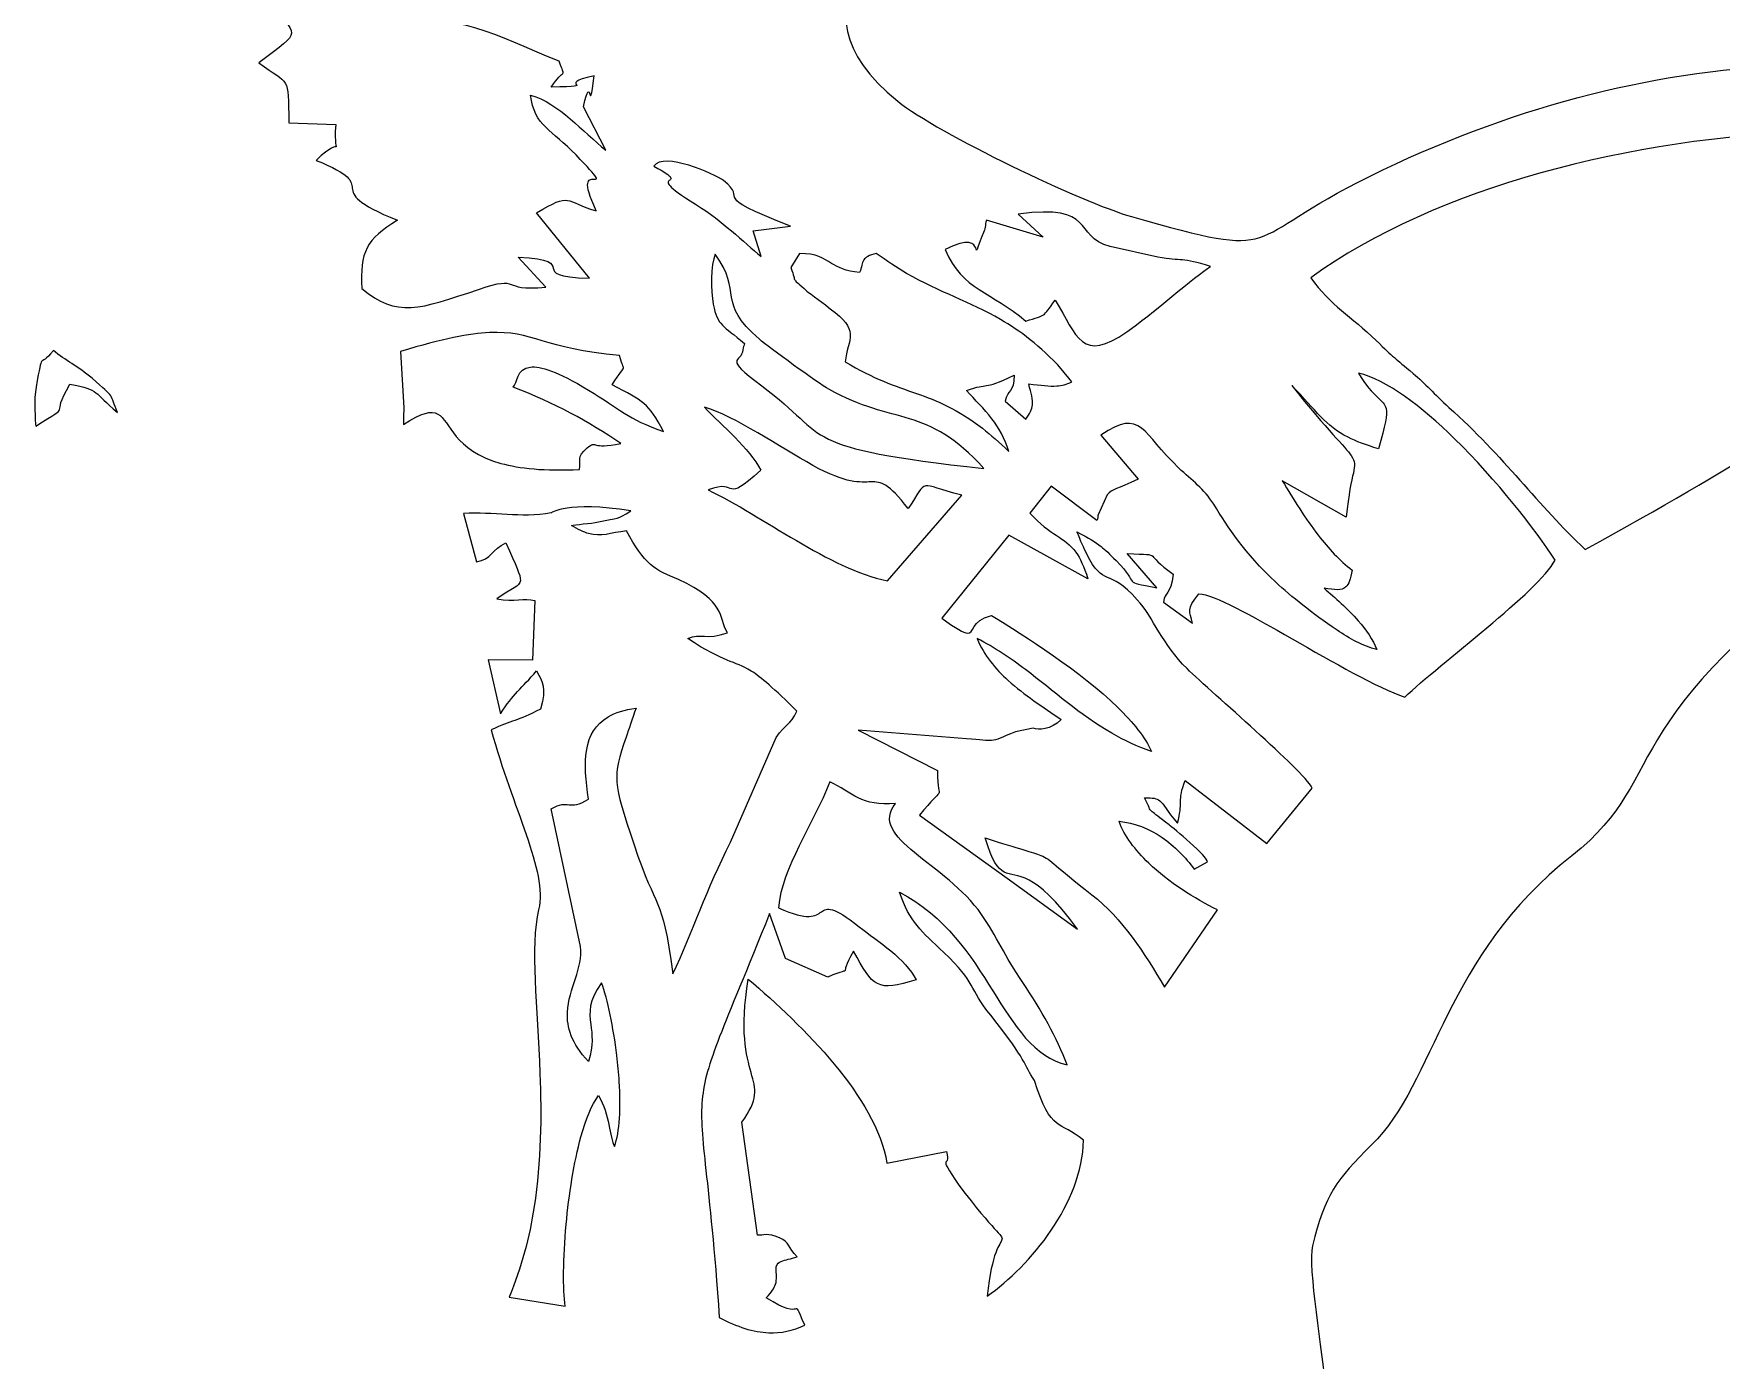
# Paper-space layout 'Состав альбома образцов' of a CAD drawing. Header units: millimetres. Extents: x 16 to 411, y 1 to 288.
# Drawn here: x 211.44 to 219.17, y 248.4 to 254.48 of the extents above; entities that cross this region are included whole.
import ezdxf

# ---------------------------------------------------------------- set-up
doc = ezdxf.new("R2010")
doc.units = ezdxf.units.MM
doc.layers.add('Dimension', color=7, linetype='Continuous')
doc.layers.add('Layer 1', color=7, linetype='Continuous')

# ---------------------------------------------------------------- blocks, each defined once
blk = doc.blocks.new('A$C34BE2B30')
at = {"layer": 'Layer 1'}
for points, knots in [([(14.7385, 7.9613), (14.6721, 7.8247), (14.8676, 7.7699), (14.9819, 7.7971), (14.9819, 7.7971), (15.0397, 7.8108), (15.2734, 7.8996), (15.3328, 7.9261), (15.3328, 7.9261), (15.7164, 8.0968), (16.1456, 8.4449), (16.4568, 8.7199), (16.4568, 8.7199), (16.5452, 8.7981), (16.5166, 8.8126), (16.5471, 8.8462), (16.5471, 8.8462), (16.5733, 8.875), (16.6147, 8.8771), (16.6679, 8.9418), (16.6679, 8.9418), (16.7471, 9.038), (16.789, 9.1416), (16.9114, 9.1786), (16.9114, 9.1786), (16.9124, 9.0479), (16.9314, 8.963), (16.9148, 8.8365), (16.9148, 8.8365), (16.9144, 8.8334), (16.9128, 8.8271), (16.9125, 8.8239), (16.9125, 8.8239), (16.8848, 8.5798), (16.8815, 8.7362), (16.8512, 8.6213), (16.8512, 8.6213), (16.7946, 8.4067), (17.1423, 8.3986), (17.2568, 8.3334), (17.2568, 8.3334), (17.2238, 7.831), (16.9618, 7.9352), (16.8664, 7.6247), (16.8664, 7.6247), (16.8664, 7.6247), (17.0169, 7.7768), (17.0169, 7.7768), (17.0169, 7.7768), (16.9069, 7.5563), (16.7419, 7.3403), (16.6766, 7.0843), (16.6766, 7.0843), (16.6766, 7.0843), (16.4028, 7.0556), (16.4028, 7.0556), (16.4028, 7.0556), (16.5281, 7.262), (16.735, 7.3269), (16.8642, 7.6269), (16.8642, 7.6269), (16.7836, 7.5592), (16.6891, 7.4112), (16.5967, 7.3247), (16.5967, 7.3247), (16.5967, 7.3247), (16.3145, 7.035), (16.3145, 7.035), (16.3145, 7.035), (16.3191, 6.7723), (16.5462, 6.5774), (16.745, 6.4694), (16.745, 6.4694), (16.3255, 6.4149), (16.5002, 6.4689), (16.1533, 6.6172), (16.1533, 6.6172), (15.5206, 6.8878), (14.8546, 6.8508), (14.2281, 6.5424), (14.2281, 6.5424), (13.9249, 6.3931), (14.04, 6.3482), (13.6819, 6.4497), (13.6819, 6.4497), (13.5698, 6.4814), (13.2382, 6.6405), (13.1469, 6.7138), (13.1469, 6.7138), (12.8659, 6.9397), (13.1736, 7.1071), (13.1408, 7.2748), (13.1408, 7.2748), (13.1199, 7.3821), (12.92, 7.6716), (12.9646, 7.7729), (12.9646, 7.7729), (13.1779, 7.706), (13.3454, 7.7497), (13.4933, 7.8946), (13.4933, 7.8946), (13.5955, 7.9948), (13.6697, 7.9418), (13.888, 8.2075), (13.888, 8.2075), (14.0028, 8.3471), (14.025, 8.3042), (14.0761, 8.4897), (14.0761, 8.4897), (14.2151, 8.4264), (14.3485, 8.3493), (14.453, 8.2499), (14.453, 8.2499), (14.4967, 8.2082), (14.5598, 8.1326), (14.602, 8.0776), (14.602, 8.0776), (14.7106, 7.936), (14.6275, 8.022), (14.7385, 7.9613)], [0, 0, 0, 0, 0.032258, 0.032258, 0.032258, 0.032258, 0.064516, 0.064516, 0.064516, 0.064516, 0.096774, 0.096774, 0.096774, 0.096774, 0.129032, 0.129032, 0.129032, 0.129032, 0.16129, 0.16129, 0.16129, 0.16129, 0.193548, 0.193548, 0.193548, 0.193548, 0.225806, 0.225806, 0.225806, 0.225806, 0.258065, 0.258065, 0.258065, 0.258065, 0.290323, 0.290323, 0.290323, 0.290323, 0.322581, 0.322581, 0.322581, 0.322581, 0.354839, 0.354839, 0.354839, 0.354839, 0.387097, 0.387097, 0.387097, 0.387097, 0.419355, 0.419355, 0.419355, 0.419355, 0.451613, 0.451613, 0.451613, 0.451613, 0.483871, 0.483871, 0.483871, 0.483871, 0.516129, 0.516129, 0.516129, 0.516129, 0.548387, 0.548387, 0.548387, 0.548387, 0.580645, 0.580645, 0.580645, 0.580645, 0.612903, 0.612903, 0.612903, 0.612903, 0.645161, 0.645161, 0.645161, 0.645161, 0.677419, 0.677419, 0.677419, 0.677419, 0.709677, 0.709677, 0.709677, 0.709677, 0.741935, 0.741935, 0.741935, 0.741935, 0.774194, 0.774194, 0.774194, 0.774194, 0.806452, 0.806452, 0.806452, 0.806452, 0.83871, 0.83871, 0.83871, 0.83871, 0.870968, 0.870968, 0.870968, 0.870968, 0.903226, 0.903226, 0.903226, 0.903226, 0.935484, 0.935484, 0.935484, 0.935484, 1, 1, 1, 1]), ([(11.9861, 7.6178), (12.0035, 7.6659), (11.9781, 7.7258), (12.0605, 7.7077), (12.0605, 7.7077), (12.0975, 7.6995), (12.1803, 7.6406), (12.2077, 7.6099), (12.2077, 7.6099), (12.2077, 7.6099), (12.2601, 7.5838), (12.2601, 7.5838), (12.2601, 7.5838), (12.2923, 7.5027), (12.2405, 7.5256), (12.3065, 7.471), (12.3065, 7.471), (12.3529, 7.4325), (12.4024, 7.4209), (12.4607, 7.4245), (12.4607, 7.4245), (12.4607, 7.4245), (12.3661, 7.5058), (12.3661, 7.5058), (12.3661, 7.5058), (12.4609, 7.5004), (12.6896, 7.3828), (12.7862, 7.3483), (12.7862, 7.3483), (12.7173, 7.3192), (12.7303, 7.3522), (12.6687, 7.3367), (12.6687, 7.3367), (12.7376, 7.2756), (12.7175, 7.2536), (12.7684, 7.2035), (12.7684, 7.2035), (12.8166, 7.1562), (12.8395, 7.1733), (12.8852, 7.0997), (12.8852, 7.0997), (12.8063, 7.0668), (12.8716, 7.0901), (12.7596, 7.0948), (12.7596, 7.0948), (12.7596, 7.0948), (12.8334, 7.0393), (12.8334, 7.0393), (12.8334, 7.0393), (12.8334, 7.0393), (12.6691, 7.0299), (12.6691, 7.0299), (12.6691, 7.0299), (12.7208, 6.9935), (12.7299, 6.978), (12.7691, 6.9187), (12.7691, 6.9187), (12.7184, 6.9491), (12.681, 6.9866), (12.6387, 7.0097), (12.6387, 7.0097), (12.5573, 7.054), (12.5751, 6.9648), (12.5661, 6.9989), (12.5661, 6.9989), (12.5652, 7.0022), (12.5599, 6.994), (12.5562, 6.9932), (12.5562, 6.9932), (12.4783, 7.0903), (12.505, 6.9804), (12.3998, 7.0624), (12.3998, 7.0624), (12.3624, 7.0462), (12.426, 7.0775), (12.3799, 7.0416), (12.3799, 7.0416), (12.2847, 6.9676), (12.0508, 7.0479), (12.0505, 7.048), (12.0505, 7.048), (12.0475, 7.0426), (12.0459, 7.0341), (12.0447, 7.0304), (12.0447, 7.0304), (11.9951, 6.8822), (12.0052, 6.9899), (11.9646, 6.9018), (11.9646, 6.9018), (12.158, 6.9098), (12.213, 6.8709), (12.3714, 6.8055), (12.3714, 6.8055), (12.3877, 6.7635), (12.3833, 6.7925), (12.3535, 6.746), (12.3535, 6.746), (12.4745, 6.7487), (12.3538, 6.7503), (12.452, 6.7722), (12.452, 6.7722), (12.4384, 6.6673), (12.447, 6.7891), (12.4274, 6.7011), (12.4274, 6.7011), (12.4274, 6.7011), (12.4787, 6.6015), (12.4787, 6.6015), (12.4787, 6.6015), (12.4256, 6.6446), (12.3707, 6.7092), (12.3064, 6.7281), (12.3064, 6.7281), (12.3143, 6.6567), (12.3557, 6.6484), (12.4103, 6.5909), (12.4103, 6.5909), (12.5213, 6.4739), (12.3904, 6.6029), (12.4568, 6.4632), (12.4568, 6.4632), (12.3819, 6.4839), (12.4012, 6.5068), (12.3201, 6.4583), (12.3201, 6.4583), (12.3201, 6.4583), (12.4413, 6.3084), (12.4413, 6.3084), (12.4413, 6.3084), (12.2856, 6.313), (12.4295, 6.3496), (12.2777, 6.3569), (12.2777, 6.3569), (12.2777, 6.3569), (12.3411, 6.288), (12.3411, 6.288), (12.3411, 6.288), (12.2332, 6.2777), (12.2887, 6.3175), (12.1869, 6.283), (12.1869, 6.283), (12.0515, 6.2372), (12.0004, 6.2177), (11.9201, 6.2851), (11.9201, 6.2851), (11.9156, 6.368), (11.9293, 6.3989), (12.0018, 6.4412), (12.0018, 6.4412), (11.8097, 6.519), (11.9789, 6.5136), (11.8152, 6.5784), (11.8152, 6.5784), (11.8842, 6.6457), (11.8535, 6.5671), (11.8601, 6.6605), (11.8601, 6.6605), (11.8601, 6.6605), (11.753, 6.6648), (11.753, 6.6648), (11.753, 6.6648), (11.7499, 6.7767), (11.7567, 6.7481), (11.6844, 6.802), (11.6844, 6.802), (11.7875, 6.8819), (11.7728, 6.8527), (11.7042, 6.9539), (11.7042, 6.9539), (11.6843, 6.9834), (11.5929, 7.1229), (11.5775, 7.1537), (11.5775, 7.1537), (11.742, 7.1902), (11.5784, 7.1507), (11.6374, 7.2591), (11.6374, 7.2591), (11.6374, 7.2591), (11.8359, 7.1641), (11.8359, 7.1641), (11.8359, 7.1641), (11.7781, 7.3154), (11.7351, 7.2101), (11.7079, 7.3954), (11.7079, 7.3954), (11.7075, 7.3984), (11.7061, 7.4049), (11.7057, 7.4078), (11.7057, 7.4078), (11.6909, 7.5176), (11.7119, 7.479), (11.8025, 7.5332), (11.8025, 7.5332), (11.8049, 7.6221), (11.795, 7.654), (11.8672, 7.6941), (11.8672, 7.6941), (11.9872, 7.6558), (11.7677, 7.6405), (11.9861, 7.6178)], [0, 0, 0, 0, 0.019608, 0.019608, 0.019608, 0.019608, 0.039216, 0.039216, 0.039216, 0.039216, 0.058824, 0.058824, 0.058824, 0.058824, 0.078431, 0.078431, 0.078431, 0.078431, 0.098039, 0.098039, 0.098039, 0.098039, 0.117647, 0.117647, 0.117647, 0.117647, 0.137255, 0.137255, 0.137255, 0.137255, 0.156863, 0.156863, 0.156863, 0.156863, 0.176471, 0.176471, 0.176471, 0.176471, 0.196078, 0.196078, 0.196078, 0.196078, 0.215686, 0.215686, 0.215686, 0.215686, 0.235294, 0.235294, 0.235294, 0.235294, 0.254902, 0.254902, 0.254902, 0.254902, 0.27451, 0.27451, 0.27451, 0.27451, 0.294118, 0.294118, 0.294118, 0.294118, 0.313725, 0.313725, 0.313725, 0.313726, 0.333333, 0.333333, 0.333333, 0.333333, 0.352941, 0.352941, 0.352941, 0.352941, 0.372549, 0.372549, 0.372549, 0.372549, 0.392157, 0.392157, 0.392157, 0.392157, 0.411765, 0.411765, 0.411765, 0.411765, 0.431373, 0.431373, 0.431373, 0.431373, 0.45098, 0.45098, 0.45098, 0.45098, 0.470588, 0.470588, 0.470588, 0.470588, 0.490196, 0.490196, 0.490196, 0.490196, 0.509804, 0.509804, 0.509804, 0.509804, 0.529412, 0.529412, 0.529412, 0.529412, 0.54902, 0.54902, 0.54902, 0.54902, 0.568627, 0.568627, 0.568627, 0.568627, 0.588235, 0.588235, 0.588235, 0.588235, 0.607843, 0.607843, 0.607843, 0.607843, 0.627451, 0.627451, 0.627451, 0.627451, 0.647059, 0.647059, 0.647059, 0.647059, 0.666667, 0.666667, 0.666667, 0.666667, 0.686275, 0.686275, 0.686275, 0.686275, 0.705882, 0.705882, 0.705882, 0.705882, 0.72549, 0.72549, 0.72549, 0.72549, 0.745098, 0.745098, 0.745098, 0.745098, 0.764706, 0.764706, 0.764706, 0.764706, 0.784314, 0.784314, 0.784314, 0.784314, 0.803922, 0.803922, 0.803922, 0.803922, 0.823529, 0.823529, 0.823529, 0.823529, 0.843137, 0.843137, 0.843137, 0.843137, 0.862745, 0.862745, 0.862745, 0.862745, 0.882353, 0.882353, 0.882353, 0.882353, 0.901961, 0.901961, 0.901961, 0.901961, 0.921569, 0.921569, 0.921569, 0.921569, 0.941176, 0.941176, 0.941176, 0.941176, 0.960784, 0.960784, 0.960784, 0.960784, 1, 1, 1, 1]), ([(14.0925, 6.3098), (14.6677, 6.7254), (15.8689, 6.7615), (16.2927, 6.3895), (16.2927, 6.3895), (15.3395, 6.1375), (15.4397, 6.0809), (14.7207, 5.6877), (14.7207, 5.6877), (14.6132, 5.7878), (14.5328, 5.902), (14.4086, 6.0129), (14.4086, 6.0129), (14.3741, 6.0438), (14.3554, 6.0667), (14.3267, 6.0907), (14.3267, 6.0907), (14.2834, 6.127), (14.2834, 6.1258), (14.2422, 6.1658), (14.2422, 6.1658), (14.1839, 6.2224), (14.138, 6.245), (14.0925, 6.3098)], [0, 0, 0, 0, 0.142857, 0.142857, 0.142857, 0.142857, 0.285714, 0.285714, 0.285714, 0.285714, 0.428571, 0.428571, 0.428571, 0.428571, 0.571429, 0.571429, 0.571429, 0.571429, 0.714286, 0.714286, 0.714286, 0.714286, 1, 1, 1, 1]), ([(12.5887, 6.5652), (12.6104, 6.5988), (12.7274, 6.5481), (12.7481, 6.532), (12.7481, 6.532), (12.8091, 6.4844), (12.708, 6.5032), (12.9013, 6.428), (12.9013, 6.428), (12.9013, 6.428), (12.8158, 6.4174), (12.8158, 6.4174), (12.8158, 6.4174), (12.8158, 6.4174), (12.8338, 6.358), (12.8338, 6.358), (12.8338, 6.358), (12.7971, 6.3903), (12.7348, 6.4466), (12.6976, 6.4693), (12.6976, 6.4693), (12.5403, 6.5651), (12.6914, 6.508), (12.5887, 6.5652)], [0, 0, 0, 0, 0.142857, 0.142857, 0.142857, 0.142857, 0.285714, 0.285714, 0.285714, 0.285714, 0.428571, 0.428571, 0.428571, 0.428571, 0.571429, 0.571429, 0.571429, 0.571429, 0.714286, 0.714286, 0.714286, 0.714286, 1, 1, 1, 1]), ([(13.4224, 6.4554), (13.6044, 6.4793), (13.5445, 6.4054), (13.6334, 6.3811), (13.6334, 6.3811), (13.6334, 6.3811), (13.7426, 6.3566), (13.7426, 6.3566), (13.7426, 6.3566), (13.798, 6.3465), (13.7963, 6.3572), (13.863, 6.3352), (13.863, 6.3352), (13.8298, 6.3157), (13.7242, 6.2223), (13.6716, 6.1859), (13.6716, 6.1859), (13.5681, 6.1143), (13.5573, 6.1749), (13.5075, 6.2584), (13.5075, 6.2584), (13.4766, 6.2174), (13.4886, 6.2253), (13.44, 6.2105), (13.44, 6.2105), (13.3616, 6.278), (13.2952, 6.2802), (13.2555, 6.3745), (13.2555, 6.3745), (13.3647, 6.4303), (13.3027, 6.3136), (13.3448, 6.4172), (13.3448, 6.4172), (13.3454, 6.4187), (13.3473, 6.4242), (13.3477, 6.4296), (13.3477, 6.4296), (13.3481, 6.4355), (13.3485, 6.4389), (13.3501, 6.4418), (13.3501, 6.4418), (13.3501, 6.4418), (13.4796, 6.4027), (13.4796, 6.4027), (13.4796, 6.4027), (13.4796, 6.4027), (13.4224, 6.4554), (13.4224, 6.4554)], [0, 0, 0, 0, 0.076923, 0.076923, 0.076923, 0.076923, 0.153846, 0.153846, 0.153846, 0.153846, 0.230769, 0.230769, 0.230769, 0.230769, 0.307692, 0.307692, 0.307692, 0.307692, 0.384615, 0.384615, 0.384615, 0.384615, 0.461538, 0.461538, 0.461538, 0.461538, 0.538462, 0.538462, 0.538462, 0.538462, 0.615385, 0.615385, 0.615385, 0.615385, 0.692308, 0.692308, 0.692308, 0.692308, 0.769231, 0.769231, 0.769231, 0.769231, 0.846154, 0.846154, 0.846154, 0.846154, 1, 1, 1, 1]), ([(12.7959, 6.159), (12.7471, 6.2012), (12.7337, 6.1992), (12.7246, 6.2492), (12.7246, 6.2492), (12.7191, 6.2794), (12.7181, 6.34), (12.729, 6.3635), (12.729, 6.3635), (12.7934, 6.2754), (12.7306, 6.2545), (12.8301, 6.1687), (12.8301, 6.1687), (12.8505, 6.1512), (12.9659, 6.0673), (12.9888, 6.0546), (12.9888, 6.0546), (13.1399, 5.9703), (13.2132, 6.018), (13.3442, 5.8727), (13.3442, 5.8727), (12.9095, 5.9223), (12.9996, 5.9397), (12.8357, 6.0621), (12.8357, 6.0621), (12.7426, 6.1317), (12.7899, 6.1123), (12.7919, 6.145), (12.7919, 6.145), (12.7922, 6.1513), (12.7955, 6.1542), (12.7959, 6.159)], [0, 0, 0, 0, 0.111111, 0.111111, 0.111111, 0.111111, 0.222222, 0.222222, 0.222222, 0.222222, 0.333333, 0.333333, 0.333333, 0.333333, 0.444444, 0.444444, 0.444444, 0.444444, 0.555556, 0.555556, 0.555556, 0.555556, 0.666667, 0.666667, 0.666667, 0.666667, 0.777778, 0.777778, 0.777778, 0.777778, 1, 1, 1, 1]), ([(13.4132, 6.0869), (13.3372, 6.0493), (13.3575, 6.0717), (13.3042, 6.0512), (13.3042, 6.0512), (13.3241, 6.0296), (13.3445, 6.0099), (13.3621, 5.987), (13.3621, 5.987), (13.3781, 5.9661), (13.3919, 5.9423), (13.4012, 5.9118), (13.4012, 5.9118), (13.3795, 5.9328), (13.3595, 5.9503), (13.3407, 5.9649), (13.3407, 5.9649), (13.2835, 6.0095), (13.2372, 6.0279), (13.1899, 6.0447), (13.1899, 6.0447), (13.1411, 6.0619), (13.0912, 6.0774), (13.0268, 6.1175), (13.0268, 6.1175), (13.0281, 6.1426), (13.0395, 6.1612), (13.0378, 6.181), (13.0378, 6.181), (13.0364, 6.1977), (13.0258, 6.2152), (12.9922, 6.2384), (12.9922, 6.2384), (12.9842, 6.2465), (12.9446, 6.2741), (12.939, 6.2791), (12.939, 6.2791), (12.9016, 6.3127), (12.9159, 6.2938), (12.9024, 6.333), (12.9024, 6.333), (12.9024, 6.333), (12.9216, 6.3651), (12.9216, 6.3651), (12.9216, 6.3651), (12.9614, 6.3655), (12.9769, 6.3541), (12.9953, 6.3427), (12.9953, 6.3427), (13.0101, 6.3336), (13.0269, 6.3245), (13.0595, 6.3215), (13.0595, 6.3215), (13.0649, 6.3344), (13.0642, 6.3435), (13.0692, 6.3507), (13.0692, 6.3507), (13.0731, 6.3565), (13.0807, 6.3611), (13.0977, 6.3656), (13.0977, 6.3656), (13.1217, 6.3476), (13.1448, 6.3327), (13.1672, 6.3198), (13.1672, 6.3198), (13.2434, 6.2759), (13.3118, 6.2548), (13.382, 6.2141), (13.382, 6.2141), (13.4268, 6.1881), (13.4724, 6.1541), (13.5213, 6.1011), (13.5213, 6.1011), (13.5213, 6.1011), (13.545, 6.0715), (13.545, 6.0715), (13.545, 6.0715), (13.5332, 6.0655), (13.5226, 6.0627), (13.5107, 6.0619), (13.5107, 6.0619), (13.4941, 6.0607), (13.4749, 6.0634), (13.4467, 6.0666), (13.4467, 6.0666), (13.4525, 6.0447), (13.4562, 6.0309), (13.455, 6.0186), (13.455, 6.0186), (13.4541, 6.0081), (13.4496, 5.9986), (13.4399, 5.986), (13.4399, 5.986), (13.4399, 5.986), (13.3927, 6.027), (13.3927, 6.027), (13.3927, 6.027), (13.3971, 6.0542), (13.4138, 6.045), (13.4132, 6.0869)], [0, 0, 0, 0, 0.038462, 0.038462, 0.038462, 0.038462, 0.076923, 0.076923, 0.076923, 0.076923, 0.115385, 0.115385, 0.115385, 0.115385, 0.153846, 0.153846, 0.153846, 0.153846, 0.192308, 0.192308, 0.192308, 0.192308, 0.230769, 0.230769, 0.230769, 0.230769, 0.269231, 0.269231, 0.269231, 0.269231, 0.307692, 0.307692, 0.307692, 0.307692, 0.346154, 0.346154, 0.346154, 0.346154, 0.384615, 0.384615, 0.384615, 0.384615, 0.423077, 0.423077, 0.423077, 0.423077, 0.461538, 0.461538, 0.461538, 0.461538, 0.5, 0.5, 0.5, 0.5, 0.538462, 0.538462, 0.538462, 0.538462, 0.576923, 0.576923, 0.576923, 0.576923, 0.615385, 0.615385, 0.615385, 0.615385, 0.653846, 0.653846, 0.653846, 0.653846, 0.692308, 0.692308, 0.692308, 0.692308, 0.730769, 0.730769, 0.730769, 0.730769, 0.769231, 0.769231, 0.769231, 0.769231, 0.807692, 0.807692, 0.807692, 0.807692, 0.846154, 0.846154, 0.846154, 0.846154, 0.884615, 0.884615, 0.884615, 0.884615, 0.923077, 0.923077, 0.923077, 0.923077, 1, 1, 1, 1]), ([(15.7334, 4.7026), (15.6871, 4.645), (15.7156, 4.7077), (15.6975, 4.6427), (15.6975, 4.6427), (15.8102, 4.5912), (15.8535, 4.6247), (15.9546, 4.5257), (15.9546, 4.5257), (15.9546, 4.5257), (15.9202, 4.4414), (15.9202, 4.4414), (15.9202, 4.4414), (15.873, 4.527), (15.8924, 4.4536), (15.8337, 4.478), (15.8337, 4.478), (15.7345, 4.5191), (15.8392, 4.5187), (15.726, 4.5445), (15.726, 4.5445), (15.7028, 4.4907), (15.7091, 4.4618), (15.7312, 4.4432), (15.7312, 4.4432), (15.7618, 4.4173), (15.8227, 4.4111), (15.8772, 4.3855), (15.8772, 4.3855), (15.8521, 4.3003), (15.7405, 4.084), (15.6762, 4.0419), (15.6762, 4.0419), (15.638, 4.1646), (15.6767, 4.234), (15.6462, 4.3501), (15.6462, 4.3501), (15.592, 4.5564), (15.6254, 4.5849), (15.5458, 4.6261), (15.5458, 4.6261), (15.525, 4.5978), (15.5151, 4.572), (15.5126, 4.5472), (15.5126, 4.5472), (15.5044, 4.4682), (15.5702, 4.3989), (15.5886, 4.2906), (15.5886, 4.2906), (15.6027, 4.208), (15.6025, 3.994), (15.6048, 3.897), (15.6048, 3.897), (15.646, 3.9042), (15.635, 3.9108), (15.6501, 3.9427), (15.6501, 3.9427), (15.7086, 3.9445), (15.6983, 3.7778), (15.6982, 3.768), (15.6982, 3.768), (15.6982, 3.768), (15.6763, 3.7742), (15.6763, 3.7742), (15.6763, 3.7742), (15.649, 3.8038), (15.6369, 3.789), (15.625, 3.7689), (15.625, 3.7689), (15.6572, 3.6745), (15.6302, 3.7279), (15.7013, 3.7011), (15.7013, 3.7011), (15.6744, 3.6339), (15.648, 3.5922), (15.7515, 3.6009), (15.7515, 3.6009), (15.8122, 3.7293), (15.7141, 3.5868), (15.7806, 3.8251), (15.7806, 3.8251), (15.853, 4.0849), (15.7927, 4.3177), (16.1141, 4.4519), (16.1141, 4.4519), (16.3749, 4.1876), (16.4829, 4.2131), (16.7323, 4.0428), (16.7323, 4.0428), (16.1489, 2.3585), (13.7622, 1.7711), (13.9351, 3.3649), (13.9351, 3.3649), (14.0808, 3.2695), (14.1243, 3.094), (14.2414, 2.999), (14.2414, 2.999), (14.4441, 3.1118), (14.3488, 3.3688), (14.2423, 3.5193), (14.2423, 3.5193), (14.1779, 3.6102), (14.1366, 3.6522), (14.1261, 3.7695), (14.1261, 3.7695), (14.1197, 3.8418), (14.0848, 4.0469), (14.0961, 4.0928), (14.0961, 4.0928), (14.1254, 4.2113), (14.1506, 4.2438), (14.2316, 4.324), (14.2316, 4.324), (14.3805, 4.4713), (14.3959, 4.7544), (14.6901, 4.9862), (14.6901, 4.9862), (14.9318, 5.1765), (14.7551, 5.303), (15.4425, 5.7626), (15.4425, 5.7626), (15.7052, 5.9382), (16.1759, 6.2087), (16.4834, 6.2566), (16.4834, 6.2566), (16.5914, 6.0866), (16.6878, 6.022), (16.7736, 5.8007), (16.7736, 5.8007), (15.9264, 5.2803), (15.1253, 5.4191), (15.3571, 5.0918), (15.3571, 5.0918), (15.451, 4.9592), (15.619, 4.866), (15.7334, 4.7026)], [0, 0, 0, 0, 0.028571, 0.028571, 0.028571, 0.028571, 0.057143, 0.057143, 0.057143, 0.057143, 0.085714, 0.085714, 0.085714, 0.085714, 0.114286, 0.114286, 0.114286, 0.114286, 0.142857, 0.142857, 0.142857, 0.142857, 0.171429, 0.171429, 0.171429, 0.171429, 0.2, 0.2, 0.2, 0.2, 0.228571, 0.228571, 0.228571, 0.228571, 0.257143, 0.257143, 0.257143, 0.257143, 0.285714, 0.285714, 0.285714, 0.285714, 0.314286, 0.314286, 0.314286, 0.314286, 0.342857, 0.342857, 0.342857, 0.342857, 0.371429, 0.371429, 0.371429, 0.371429, 0.4, 0.4, 0.4, 0.4, 0.428571, 0.428571, 0.428571, 0.428571, 0.457143, 0.457143, 0.457143, 0.457143, 0.485714, 0.485714, 0.485714, 0.485714, 0.514286, 0.514286, 0.514286, 0.514286, 0.542857, 0.542857, 0.542857, 0.542857, 0.571429, 0.571429, 0.571429, 0.571429, 0.6, 0.6, 0.6, 0.6, 0.628571, 0.628571, 0.628571, 0.628571, 0.657143, 0.657143, 0.657143, 0.657143, 0.685714, 0.685714, 0.685714, 0.685714, 0.714286, 0.714286, 0.714286, 0.714286, 0.742857, 0.742857, 0.742857, 0.742857, 0.771429, 0.771429, 0.771429, 0.771429, 0.8, 0.8, 0.8, 0.8, 0.828571, 0.828571, 0.828571, 0.828571, 0.857143, 0.857143, 0.857143, 0.857143, 0.885714, 0.885714, 0.885714, 0.885714, 0.914286, 0.914286, 0.914286, 0.914286, 0.942857, 0.942857, 0.942857, 0.942857, 1, 1, 1, 1]), ([(12.0087, 6.1411), (12.106, 6.1699), (12.1666, 6.182), (12.212, 6.1842), (12.212, 6.1842), (12.3104, 6.1889), (12.3372, 6.1474), (12.5101, 6.1313), (12.5101, 6.1313), (12.52, 6.0886), (12.5288, 6.1206), (12.4934, 6.0647), (12.4934, 6.0647), (12.5651, 6.0261), (12.5756, 6.0238), (12.6104, 5.9574), (12.6104, 5.9574), (12.5279, 5.9871), (12.5114, 6.0085), (12.4388, 6.0525), (12.4388, 6.0525), (12.3672, 6.0959), (12.3281, 6.1077), (12.3059, 6.1053), (12.3059, 6.1053), (12.2735, 6.1019), (12.2764, 6.0687), (12.2666, 6.059), (12.2666, 6.059), (12.3607, 6.0233), (12.4395, 5.9796), (12.513, 5.9304), (12.513, 5.9304), (12.4431, 5.915), (12.4597, 5.9388), (12.436, 5.9203), (12.436, 5.9203), (12.4101, 5.8979), (12.422, 5.8933), (12.4186, 5.8708), (12.4186, 5.8708), (12.3382, 5.8667), (12.2805, 5.873), (12.2384, 5.8847), (12.2384, 5.8847), (12.1291, 5.9149), (12.1234, 5.9815), (12.0937, 5.9977), (12.0937, 5.9977), (12.0789, 6.0058), (12.058, 6.0014), (12.0151, 5.9736), (12.0151, 5.9736), (12.0151, 5.9812), (12.0159, 6.0052), (12.0159, 6.0116), (12.0159, 6.0116), (12.0159, 6.0116), (12.0087, 6.1411), (12.0087, 6.1411)], [0, 0, 0, 0, 0.0625, 0.0625, 0.0625, 0.0625, 0.125, 0.125, 0.125, 0.125, 0.1875, 0.1875, 0.1875, 0.1875, 0.25, 0.25, 0.25, 0.25, 0.3125, 0.3125, 0.3125, 0.3125, 0.375, 0.375, 0.375, 0.375, 0.4375, 0.4375, 0.4375, 0.4375, 0.5, 0.5, 0.5, 0.5, 0.5625, 0.5625, 0.5625, 0.5625, 0.625, 0.625, 0.625, 0.625, 0.6875, 0.6875, 0.6875, 0.6875, 0.75, 0.75, 0.75, 0.75, 0.8125, 0.8125, 0.8125, 0.8125, 0.875, 0.875, 0.875, 0.875, 1, 1, 1, 1]), ([(11.1736, 5.97), (11.1724, 5.9793), (11.1689, 6.0324), (11.1741, 6.0594), (11.1741, 6.0594), (11.1915, 6.15), (11.1777, 6.0968), (11.2138, 6.1431), (11.2138, 6.1431), (11.2416, 6.1203), (11.2697, 6.1071), (11.3024, 6.0794), (11.3024, 6.0794), (11.3569, 6.0333), (11.3421, 6.0444), (11.3607, 6.0012), (11.3607, 6.0012), (11.3025, 6.0491), (11.323, 6.0521), (11.2517, 6.0659), (11.2517, 6.0659), (11.2015, 5.9831), (11.2653, 6.0269), (11.1736, 5.97)], [0, 0, 0, 0, 0.142857, 0.142857, 0.142857, 0.142857, 0.285714, 0.285714, 0.285714, 0.285714, 0.428571, 0.428571, 0.428571, 0.428571, 0.571429, 0.571429, 0.571429, 0.571429, 0.714286, 0.714286, 0.714286, 0.714286, 1, 1, 1, 1]), ([(13.712, 5.1189), (13.7242, 5.0952), (13.7208, 5.0941), (13.7291, 5.087), (13.7291, 5.087), (13.7345, 5.0823), (13.745, 5.0749), (13.7682, 5.057), (13.7682, 5.057), (13.777, 5.0501), (13.8579, 4.9828), (13.8561, 4.9722), (13.8561, 4.9722), (13.8561, 4.9722), (13.8253, 4.9555), (13.8253, 4.9555), (13.8253, 4.9555), (13.8054, 4.983), (13.7805, 5.0085), (13.7521, 5.028), (13.7521, 5.028), (13.7226, 5.0481), (13.6893, 5.0619), (13.6537, 5.065), (13.6537, 5.065), (13.6653, 5.0319), (13.6901, 4.9992), (13.7214, 4.9692), (13.7214, 4.9692), (13.767, 4.9256), (13.8264, 4.8877), (13.8792, 4.8624), (13.8792, 4.8624), (13.8792, 4.8624), (13.7576, 4.6851), (13.7576, 4.6851), (13.7576, 4.6851), (13.7119, 4.7627), (13.6606, 4.8431), (13.591, 4.897), (13.591, 4.897), (13.5046, 4.964), (13.4995, 4.9766), (13.4742, 4.9871), (13.4742, 4.9871), (13.4557, 4.9947), (13.4264, 5.0012), (13.3466, 5.027), (13.3466, 5.027), (13.3633, 4.9739), (13.3757, 4.9565), (13.3903, 4.9489), (13.3903, 4.9489), (13.4194, 4.934), (13.4578, 4.9578), (13.5583, 4.8183), (13.5583, 4.8183), (13.5583, 4.8183), (13.3971, 4.9346), (13.3971, 4.9346), (13.3971, 4.9346), (13.3971, 4.9346), (13.1965, 5.0792), (13.1965, 5.0792), (13.1965, 5.0792), (13.2265, 5.1157), (13.2373, 5.1232), (13.2405, 5.1286), (13.2405, 5.1286), (13.2441, 5.1348), (13.2373, 5.1381), (13.2382, 5.1815), (13.2382, 5.1815), (13.2382, 5.1815), (13.0564, 5.2738), (13.0564, 5.2738), (13.0564, 5.2738), (13.0564, 5.2738), (13.3044, 5.254), (13.3044, 5.254), (13.3044, 5.254), (13.3375, 5.2515), (13.351, 5.2494), (13.3615, 5.2502), (13.3615, 5.2502), (13.3742, 5.2512), (13.3828, 5.2564), (13.4162, 5.2702), (13.4162, 5.2702), (13.4162, 5.2702), (13.4571, 5.2785), (13.4571, 5.2785), (13.4571, 5.2785), (13.469, 5.2739), (13.4969, 5.2739), (13.5207, 5.298), (13.5207, 5.298), (13.4798, 5.3271), (13.4364, 5.3545), (13.3997, 5.3875), (13.3997, 5.3875), (13.3699, 5.4144), (13.3446, 5.445), (13.3287, 5.4835), (13.3287, 5.4835), (13.3691, 5.4629), (13.4049, 5.4383), (13.439, 5.4125), (13.439, 5.4125), (13.5041, 5.3633), (13.5634, 5.3089), (13.6373, 5.2666), (13.6373, 5.2666), (13.665, 5.2507), (13.6948, 5.2365), (13.7278, 5.2248), (13.7278, 5.2248), (13.7133, 5.2574), (13.6854, 5.2919), (13.6504, 5.3259), (13.6504, 5.3259), (13.5656, 5.4085), (13.4391, 5.4889), (13.3615, 5.5366), (13.3615, 5.5366), (13.3127, 5.5242), (13.323, 5.4939), (13.3062, 5.4955), (13.3062, 5.4955), (13.2976, 5.4964), (13.2818, 5.5057), (13.2474, 5.5301), (13.2474, 5.5301), (13.2474, 5.5301), (13.4008, 5.7204), (13.4008, 5.7204), (13.4008, 5.7204), (13.4008, 5.7204), (13.5819, 5.6204), (13.5819, 5.6204), (13.5819, 5.6204), (13.5731, 5.6492), (13.5643, 5.6677), (13.5547, 5.6811), (13.5547, 5.6811), (13.5418, 5.6992), (13.5274, 5.708), (13.5094, 5.72), (13.5094, 5.72), (13.4929, 5.7309), (13.4735, 5.7445), (13.4493, 5.7703), (13.4493, 5.7703), (13.4493, 5.7703), (13.4977, 5.8323), (13.4977, 5.8323), (13.4977, 5.8323), (13.4977, 5.8323), (13.6024, 5.7538), (13.6024, 5.7538), (13.6024, 5.7538), (13.6047, 5.7577), (13.605, 5.7648), (13.6057, 5.7669), (13.6057, 5.7669), (13.6057, 5.7669), (13.6259, 5.8126), (13.6259, 5.8126), (13.6259, 5.8126), (13.6396, 5.8273), (13.6466, 5.8237), (13.6975, 5.8486), (13.6975, 5.8486), (13.6975, 5.8486), (13.6118, 5.9494), (13.6118, 5.9494), (13.6118, 5.9494), (13.7052, 6.0133), (13.7067, 5.953), (13.7902, 5.874), (13.7902, 5.874), (13.8208, 5.8451), (13.8477, 5.8267), (13.8702, 5.7912), (13.8702, 5.7912), (13.9035, 5.737), (13.9401, 5.6797), (14.0124, 5.6125), (14.0124, 5.6125), (14.0487, 5.5787), (14.0941, 5.5424), (14.1525, 5.5027), (14.1525, 5.5027), (14.1813, 5.4832), (14.2114, 5.4668), (14.2438, 5.4581), (14.2438, 5.4581), (14.2346, 5.4813), (14.2191, 5.5036), (14.201, 5.5243), (14.201, 5.5243), (14.1767, 5.5521), (14.1477, 5.5773), (14.1229, 5.5987), (14.1229, 5.5987), (14.1475, 5.5951), (14.1625, 5.5927), (14.1724, 5.6016), (14.1724, 5.6016), (14.1793, 5.6078), (14.1837, 5.6196), (14.187, 5.6404), (14.187, 5.6404), (14.1583, 5.6623), (14.1329, 5.6897), (14.1094, 5.7201), (14.1094, 5.7201), (14.08, 5.7583), (14.0534, 5.8014), (14.027, 5.8449), (14.027, 5.8449), (14.027, 5.8449), (14.1736, 5.7611), (14.1736, 5.7611), (14.1736, 5.7611), (14.1834, 5.87), (14.2034, 5.8756), (14.185, 5.9024), (14.185, 5.9024), (14.1707, 5.9233), (14.133, 5.9571), (14.0489, 6.0628), (14.0489, 6.0628), (14.1055, 6.0048), (14.1251, 5.9712), (14.1779, 5.9444), (14.1779, 5.9444), (14.1962, 5.9351), (14.2185, 5.9266), (14.2477, 5.9182), (14.2477, 5.9182), (14.2628, 5.973), (14.2679, 5.996), (14.2648, 6.0102), (14.2648, 6.0102), (14.26, 6.0313), (14.237, 6.033), (14.2014, 6.0912), (14.2014, 6.0912), (14.2658, 6.0763), (14.3457, 6.0151), (14.4216, 5.9409), (14.4216, 5.9409), (14.5176, 5.8471), (14.6073, 5.7323), (14.6515, 5.6632), (14.6515, 5.6632), (14.615, 5.5919), (14.387, 5.4261), (14.3078, 5.3493), (14.3078, 5.3493), (14.1796, 5.3933), (13.9049, 5.5828), (13.8364, 5.5861), (13.8364, 5.5861), (13.8053, 5.5495), (13.8165, 5.5467), (13.8215, 5.5188), (13.8215, 5.5188), (13.8215, 5.5188), (13.7551, 5.5669), (13.7551, 5.5669), (13.7551, 5.5669), (13.758, 5.5934), (13.7709, 5.5799), (13.7777, 5.631), (13.7777, 5.631), (13.7413, 5.6562), (13.736, 5.667), (13.7305, 5.6719), (13.7305, 5.6719), (13.7245, 5.6773), (13.7183, 5.6758), (13.6721, 5.6782), (13.6721, 5.6782), (13.6721, 5.6782), (13.7396, 5.6), (13.7396, 5.6), (13.7396, 5.6), (13.6547, 5.616), (13.7064, 5.6024), (13.6465, 5.6623), (13.6465, 5.6623), (13.6315, 5.6773), (13.622, 5.6866), (13.6122, 5.6944), (13.6122, 5.6944), (13.5992, 5.7049), (13.5855, 5.7127), (13.5571, 5.7281), (13.5571, 5.7281), (13.5657, 5.7067), (13.5731, 5.69), (13.5796, 5.6769), (13.5796, 5.6769), (13.6183, 5.5993), (13.6284, 5.6471), (13.6953, 5.5724), (13.6953, 5.5724), (13.7319, 5.5316), (13.753, 5.4696), (13.8091, 5.4147), (13.8091, 5.4147), (13.8687, 5.3565), (14.0723, 5.184), (14.0959, 5.1412), (14.0959, 5.1412), (14.0959, 5.1412), (13.9919, 5.0146), (13.9919, 5.0146), (13.9919, 5.0146), (13.9919, 5.0146), (13.8049, 5.1584), (13.8049, 5.1584), (13.8049, 5.1584), (13.7862, 5.1118), (13.8007, 5.1071), (13.7871, 5.061), (13.7871, 5.061), (13.7619, 5.0891), (13.7566, 5.1046), (13.7465, 5.1123), (13.7465, 5.1123), (13.7397, 5.1176), (13.7307, 5.1193), (13.712, 5.1189)], [0, 0, 0, 0, 0.011765, 0.011765, 0.011765, 0.011765, 0.023529, 0.023529, 0.023529, 0.023529, 0.035294, 0.035294, 0.035294, 0.035294, 0.047059, 0.047059, 0.047059, 0.047059, 0.058824, 0.058824, 0.058824, 0.058824, 0.070588, 0.070588, 0.070588, 0.070588, 0.082353, 0.082353, 0.082353, 0.082353, 0.094118, 0.094118, 0.094118, 0.094118, 0.105882, 0.105882, 0.105882, 0.105882, 0.117647, 0.117647, 0.117647, 0.117647, 0.129412, 0.129412, 0.129412, 0.129412, 0.141176, 0.141176, 0.141176, 0.141176, 0.152941, 0.152941, 0.152941, 0.152941, 0.164706, 0.164706, 0.164706, 0.164706, 0.176471, 0.176471, 0.176471, 0.176471, 0.188235, 0.188235, 0.188235, 0.188235, 0.2, 0.2, 0.2, 0.2, 0.211765, 0.211765, 0.211765, 0.211765, 0.223529, 0.223529, 0.223529, 0.223529, 0.235294, 0.235294, 0.235294, 0.235294, 0.247059, 0.247059, 0.247059, 0.247059, 0.258824, 0.258824, 0.258824, 0.258824, 0.270588, 0.270588, 0.270588, 0.270588, 0.282353, 0.282353, 0.282353, 0.282353, 0.294118, 0.294118, 0.294118, 0.294118, 0.305882, 0.305882, 0.305882, 0.305882, 0.317647, 0.317647, 0.317647, 0.317647, 0.329412, 0.329412, 0.329412, 0.329412, 0.341176, 0.341176, 0.341176, 0.341176, 0.352941, 0.352941, 0.352941, 0.352941, 0.364706, 0.364706, 0.364706, 0.364706, 0.376471, 0.376471, 0.376471, 0.376471, 0.388235, 0.388235, 0.388235, 0.388235, 0.4, 0.4, 0.4, 0.4, 0.411765, 0.411765, 0.411765, 0.411765, 0.423529, 0.423529, 0.423529, 0.423529, 0.435294, 0.435294, 0.435294, 0.435294, 0.447059, 0.447059, 0.447059, 0.447059, 0.458824, 0.458824, 0.458824, 0.458824, 0.470588, 0.470588, 0.470588, 0.470588, 0.482353, 0.482353, 0.482353, 0.482353, 0.494118, 0.494118, 0.494118, 0.494118, 0.505882, 0.505882, 0.505882, 0.505882, 0.517647, 0.517647, 0.517647, 0.517647, 0.529412, 0.529412, 0.529412, 0.529412, 0.541176, 0.541176, 0.541176, 0.541176, 0.552941, 0.552941, 0.552941, 0.552941, 0.564706, 0.564706, 0.564706, 0.564706, 0.576471, 0.576471, 0.576471, 0.576471, 0.588235, 0.588235, 0.588235, 0.588235, 0.6, 0.6, 0.6, 0.6, 0.611765, 0.611765, 0.611765, 0.611765, 0.623529, 0.623529, 0.623529, 0.623529, 0.635294, 0.635294, 0.635294, 0.635294, 0.647059, 0.647059, 0.647059, 0.647059, 0.658824, 0.658824, 0.658824, 0.658824, 0.670588, 0.670588, 0.670588, 0.670588, 0.682353, 0.682353, 0.682353, 0.682353, 0.694118, 0.694118, 0.694118, 0.694118, 0.705882, 0.705882, 0.705882, 0.705882, 0.717647, 0.717647, 0.717647, 0.717647, 0.729412, 0.729412, 0.729412, 0.729412, 0.741176, 0.741176, 0.741176, 0.741176, 0.752941, 0.752941, 0.752941, 0.752941, 0.764706, 0.764706, 0.764706, 0.764706, 0.776471, 0.776471, 0.776471, 0.776471, 0.788235, 0.788235, 0.788235, 0.788235, 0.8, 0.8, 0.8, 0.8, 0.811765, 0.811765, 0.811765, 0.811765, 0.823529, 0.823529, 0.823529, 0.823529, 0.835294, 0.835294, 0.835294, 0.835294, 0.847059, 0.847059, 0.847059, 0.847059, 0.858824, 0.858824, 0.858824, 0.858824, 0.870588, 0.870588, 0.870588, 0.870588, 0.882353, 0.882353, 0.882353, 0.882353, 0.894118, 0.894118, 0.894118, 0.894118, 0.905882, 0.905882, 0.905882, 0.905882, 0.917647, 0.917647, 0.917647, 0.917647, 0.929412, 0.929412, 0.929412, 0.929412, 0.941176, 0.941176, 0.941176, 0.941176, 0.952941, 0.952941, 0.952941, 0.952941, 0.964706, 0.964706, 0.964706, 0.964706, 0.976471, 0.976471, 0.976471, 0.976471, 1, 1, 1, 1]), ([(12.8331, 5.8691), (12.8073, 5.9199), (12.7449, 5.9697), (12.7046, 6.0133), (12.7046, 6.0133), (12.7727, 5.9933), (12.8794, 5.9208), (12.9526, 5.88), (12.9526, 5.88), (13.1065, 5.7941), (13.0803, 5.898), (13.1707, 5.781), (13.1707, 5.781), (13.2184, 5.8516), (13.189, 5.8386), (13.2937, 5.8115), (13.2937, 5.8115), (13.2937, 5.8115), (13.1231, 5.6158), (13.1231, 5.6158), (13.1231, 5.6158), (12.9884, 5.6431), (12.839, 5.7643), (12.7125, 5.8241), (12.7125, 5.8241), (12.786, 5.8514), (12.7443, 5.7875), (12.8331, 5.8691)], [0, 0, 0, 0, 0.125, 0.125, 0.125, 0.125, 0.25, 0.25, 0.25, 0.25, 0.375, 0.375, 0.375, 0.375, 0.5, 0.5, 0.5, 0.5, 0.625, 0.625, 0.625, 0.625, 0.75, 0.75, 0.75, 0.75, 1, 1, 1, 1]), ([(12.329, 5.3221), (12.3429, 5.3727), (12.3345, 5.3817), (12.3199, 5.4093), (12.3199, 5.4093), (12.2852, 5.3694), (12.267, 5.3568), (12.2371, 5.3115), (12.2371, 5.3115), (12.2371, 5.3115), (12.2092, 5.4351), (12.2092, 5.4351), (12.2092, 5.4351), (12.2092, 5.4351), (12.3103, 5.434), (12.3103, 5.434), (12.3103, 5.434), (12.3103, 5.434), (12.3163, 5.5703), (12.3163, 5.5703), (12.3163, 5.5703), (12.2912, 5.5786), (12.2703, 5.5653), (12.2291, 5.5744), (12.2291, 5.5744), (12.2638, 5.6007), (12.2819, 5.6019), (12.2829, 5.6164), (12.2829, 5.6164), (12.2838, 5.6285), (12.2728, 5.6498), (12.2498, 5.7024), (12.2498, 5.7024), (12.2167, 5.6878), (12.2178, 5.6651), (12.1824, 5.6592), (12.1824, 5.6592), (12.1824, 5.6592), (12.1524, 5.7701), (12.1524, 5.7701), (12.1524, 5.7701), (12.2224, 5.774), (12.2818, 5.7588), (12.3534, 5.7714), (12.3534, 5.7714), (12.3547, 5.7716), (12.3889, 5.7985), (12.536, 5.7761), (12.536, 5.7761), (12.5027, 5.754), (12.5094, 5.7615), (12.4617, 5.7505), (12.4617, 5.7505), (12.4443, 5.7465), (12.4071, 5.7448), (12.3998, 5.7425), (12.3998, 5.7425), (12.4153, 5.7328), (12.4278, 5.727), (12.439, 5.7239), (12.439, 5.7239), (12.468, 5.7157), (12.4879, 5.7253), (12.5262, 5.7303), (12.5262, 5.7303), (12.5651, 5.6543), (12.5937, 5.638), (12.6448, 5.6191), (12.6448, 5.6191), (12.7541, 5.5673), (12.7352, 5.5351), (12.7572, 5.4963), (12.7572, 5.4963), (12.7072, 5.4804), (12.6968, 5.496), (12.6661, 5.4837), (12.6661, 5.4837), (12.7528, 5.4259), (12.7709, 5.4345), (12.8113, 5.409), (12.8113, 5.409), (12.8339, 5.3948), (12.8635, 5.3699), (12.916, 5.317), (12.916, 5.317), (12.9009, 5.2848), (12.89, 5.2891), (12.8682, 5.2567), (12.8682, 5.2567), (12.8682, 5.2567), (12.7638, 5.0171), (12.7638, 5.0171), (12.7638, 5.0171), (12.7102, 4.9106), (12.6768, 4.812), (12.6323, 4.7155), (12.6323, 4.7155), (12.6051, 4.9077), (12.597, 4.849), (12.5424, 5.0133), (12.5424, 5.0133), (12.4948, 5.1563), (12.4932, 5.1652), (12.5249, 5.2575), (12.5249, 5.2575), (12.5312, 5.2759), (12.5389, 5.2977), (12.5477, 5.3244), (12.5477, 5.3244), (12.5212, 5.3208), (12.5003, 5.314), (12.4841, 5.3045), (12.4841, 5.3045), (12.4255, 5.2704), (12.4263, 5.2008), (12.4387, 5.1154), (12.4387, 5.1154), (12.3936, 5.0877), (12.3936, 5.1174), (12.3537, 5.0939), (12.3537, 5.0939), (12.3537, 5.0939), (12.4207, 4.7782), (12.4207, 4.7782), (12.4207, 4.7782), (12.4269, 4.7299), (12.3933, 4.6824), (12.3907, 4.6277), (12.3907, 4.6277), (12.389, 4.5936), (12.3994, 4.5567), (12.4387, 4.515), (12.4387, 4.515), (12.4506, 4.5524), (12.447, 4.5773), (12.4442, 4.5999), (12.4442, 4.5999), (12.4407, 4.6283), (12.4382, 4.6533), (12.469, 4.6951), (12.469, 4.6951), (12.4825, 4.6575), (12.4959, 4.5941), (12.5038, 4.5285), (12.5038, 4.5285), (12.5062, 4.5087), (12.5081, 4.4886), (12.5093, 4.469), (12.5093, 4.469), (12.513, 4.4095), (12.5107, 4.354), (12.4983, 4.3205), (12.4983, 4.3205), (12.488, 4.3421), (12.4866, 4.3934), (12.4621, 4.4369), (12.4621, 4.4369), (12.4462, 4.4165), (12.4327, 4.3829), (12.4215, 4.3424), (12.4215, 4.3424), (12.4053, 4.2837), (12.3941, 4.2105), (12.3878, 4.142), (12.3878, 4.142), (12.3806, 4.0645), (12.3798, 3.9928), (12.3854, 3.9552), (12.3854, 3.9552), (12.3854, 3.9552), (12.2571, 3.9754), (12.2571, 3.9754), (12.2571, 3.9754), (12.2857, 4.0431), (12.3037, 4.1131), (12.3146, 4.183), (12.3146, 4.183), (12.3308, 4.287), (12.3313, 4.3909), (12.3277, 4.4873), (12.3277, 4.4873), (12.3217, 4.6421), (12.3049, 4.7776), (12.3247, 4.8627), (12.3247, 4.8627), (12.3454, 4.9517), (12.2644, 5.0948), (12.2164, 5.2744), (12.2164, 5.2744), (12.2649, 5.2975), (12.2741, 5.2935), (12.329, 5.3221)], [0, 0, 0, 0, 0.020408, 0.020408, 0.020408, 0.020408, 0.040816, 0.040816, 0.040816, 0.040816, 0.061224, 0.061224, 0.061224, 0.061224, 0.081633, 0.081633, 0.081633, 0.081633, 0.102041, 0.102041, 0.102041, 0.102041, 0.122449, 0.122449, 0.122449, 0.122449, 0.142857, 0.142857, 0.142857, 0.142857, 0.163265, 0.163265, 0.163265, 0.163265, 0.183673, 0.183673, 0.183673, 0.183673, 0.204082, 0.204082, 0.204082, 0.204082, 0.22449, 0.22449, 0.22449, 0.22449, 0.244898, 0.244898, 0.244898, 0.244898, 0.265306, 0.265306, 0.265306, 0.265306, 0.285714, 0.285714, 0.285714, 0.285714, 0.306122, 0.306122, 0.306122, 0.306122, 0.326531, 0.326531, 0.326531, 0.326531, 0.346939, 0.346939, 0.346939, 0.346939, 0.367347, 0.367347, 0.367347, 0.367347, 0.387755, 0.387755, 0.387755, 0.387755, 0.408163, 0.408163, 0.408163, 0.408163, 0.428571, 0.428571, 0.428571, 0.428571, 0.44898, 0.44898, 0.44898, 0.44898, 0.469388, 0.469388, 0.469388, 0.469388, 0.489796, 0.489796, 0.489796, 0.489796, 0.510204, 0.510204, 0.510204, 0.510204, 0.530612, 0.530612, 0.530612, 0.530612, 0.55102, 0.55102, 0.55102, 0.55102, 0.571429, 0.571429, 0.571429, 0.571429, 0.591837, 0.591837, 0.591837, 0.591837, 0.612245, 0.612245, 0.612245, 0.612245, 0.632653, 0.632653, 0.632653, 0.632653, 0.653061, 0.653061, 0.653061, 0.653061, 0.673469, 0.673469, 0.673469, 0.673469, 0.693878, 0.693878, 0.693878, 0.693878, 0.714286, 0.714286, 0.714286, 0.714286, 0.734694, 0.734694, 0.734694, 0.734694, 0.755102, 0.755102, 0.755102, 0.755102, 0.77551, 0.77551, 0.77551, 0.77551, 0.795918, 0.795918, 0.795918, 0.795918, 0.816327, 0.816327, 0.816327, 0.816327, 0.836735, 0.836735, 0.836735, 0.836735, 0.857143, 0.857143, 0.857143, 0.857143, 0.877551, 0.877551, 0.877551, 0.877551, 0.897959, 0.897959, 0.897959, 0.897959, 0.918367, 0.918367, 0.918367, 0.918367, 0.938776, 0.938776, 0.938776, 0.938776, 0.959184, 0.959184, 0.959184, 0.959184, 1, 1, 1, 1]), ([(12.826, 4.1171), (12.8397, 4.1168), (12.8484, 4.1232), (12.8761, 4.1115), (12.8761, 4.1115), (12.8994, 4.1016), (12.895, 4.09), (12.9166, 4.0675), (12.9166, 4.0675), (12.9021, 4.0636), (12.8891, 4.0608), (12.8801, 4.0573), (12.8801, 4.0573), (12.874, 4.055), (12.8717, 4.0532), (12.8684, 4.0447), (12.8684, 4.0447), (12.8687, 4.0273), (12.8707, 4.0166), (12.867, 4.005), (12.867, 4.005), (12.8642, 3.9963), (12.8581, 3.987), (12.8456, 3.974), (12.8456, 3.974), (12.8918, 3.9446), (12.9061, 3.9466), (12.9123, 3.9483), (12.9123, 3.9483), (12.919, 3.95), (12.9161, 3.9513), (12.9341, 3.9113), (12.9341, 3.9113), (12.9064, 3.8985), (12.8795, 3.893), (12.8519, 3.894), (12.8519, 3.894), (12.8161, 3.8953), (12.7791, 3.9074), (12.7381, 3.9287), (12.7381, 3.9287), (12.7169, 4.2471), (12.6914, 4.3419), (12.6992, 4.4276), (12.6992, 4.4276), (12.7068, 4.5115), (12.7465, 4.5866), (12.8536, 4.8543), (12.8536, 4.8543), (12.8536, 4.8543), (12.8895, 4.7506), (12.8895, 4.7506), (12.8895, 4.7506), (12.8895, 4.7506), (12.9868, 4.7083), (12.9868, 4.7083), (12.9868, 4.7083), (13.056, 4.7384), (13.0037, 4.6989), (13.0458, 4.7674), (13.0458, 4.7674), (13.0899, 4.6853), (13.1001, 4.6738), (13.1889, 4.7022), (13.1889, 4.7022), (13.1648, 4.7503), (13.1023, 4.7894), (13.0586, 4.8237), (13.0586, 4.8237), (12.9359, 4.9199), (13.0124, 4.804), (12.8735, 4.8669), (12.8735, 4.8669), (12.882, 4.9595), (12.953, 5.0568), (12.9915, 5.1558), (12.9915, 5.1558), (13.0419, 5.1315), (13.064, 5.0983), (13.1419, 5.1058), (13.1419, 5.1058), (13.0772, 5.0269), (13.2569, 4.9696), (13.3385, 4.8519), (13.3385, 4.8519), (13.3737, 4.8011), (13.3914, 4.7569), (13.433, 4.6958), (13.433, 4.6958), (13.4751, 4.6342), (13.512, 4.5683), (13.5345, 4.5073), (13.5345, 4.5073), (13.3813, 4.5436), (13.3623, 4.7918), (13.1506, 4.903), (13.1506, 4.903), (13.1752, 4.8331), (13.1998, 4.8143), (13.2522, 4.7648), (13.2522, 4.7648), (13.3274, 4.6938), (13.3084, 4.6845), (13.3596, 4.6209), (13.3596, 4.6209), (13.4452, 4.5146), (13.4337, 4.509), (13.4599, 4.4715), (13.4599, 4.4715), (13.4992, 4.3489), (13.5166, 4.3812), (13.5721, 4.3346), (13.5721, 4.3346), (13.5695, 4.1919), (13.4509, 4.0469), (13.3515, 3.978), (13.3515, 3.978), (13.3618, 4.0806), (13.3826, 4.0969), (13.3853, 4.1072), (13.3853, 4.1072), (13.3883, 4.1187), (13.3688, 4.1227), (13.2868, 4.232), (13.2868, 4.232), (13.2333, 4.3123), (13.2693, 4.2635), (13.2584, 4.3092), (13.2584, 4.3092), (13.2584, 4.3092), (13.1222, 4.2825), (13.1222, 4.2825), (13.1222, 4.2825), (13.0961, 4.4347), (12.9318, 4.5946), (12.8046, 4.7037), (12.8046, 4.7037), (12.765, 4.4653), (12.8666, 4.4805), (12.7899, 4.3762), (12.7899, 4.3762), (12.7899, 4.3762), (12.826, 4.1171), (12.826, 4.1171)], [0, 0, 0, 0, 0.027027, 0.027027, 0.027027, 0.027027, 0.054054, 0.054054, 0.054054, 0.054054, 0.081081, 0.081081, 0.081081, 0.081081, 0.108108, 0.108108, 0.108108, 0.108108, 0.135135, 0.135135, 0.135135, 0.135135, 0.162162, 0.162162, 0.162162, 0.162162, 0.189189, 0.189189, 0.189189, 0.189189, 0.216216, 0.216216, 0.216216, 0.216216, 0.243243, 0.243243, 0.243243, 0.243243, 0.27027, 0.27027, 0.27027, 0.27027, 0.297297, 0.297297, 0.297297, 0.297297, 0.324324, 0.324324, 0.324324, 0.324324, 0.351351, 0.351351, 0.351351, 0.351351, 0.378378, 0.378378, 0.378378, 0.378378, 0.405405, 0.405405, 0.405405, 0.405405, 0.432432, 0.432432, 0.432432, 0.432432, 0.459459, 0.459459, 0.459459, 0.459459, 0.486486, 0.486486, 0.486486, 0.486486, 0.513514, 0.513514, 0.513514, 0.513514, 0.540541, 0.540541, 0.540541, 0.540541, 0.567568, 0.567568, 0.567568, 0.567568, 0.594595, 0.594595, 0.594595, 0.594595, 0.621622, 0.621622, 0.621622, 0.621622, 0.648649, 0.648649, 0.648649, 0.648649, 0.675676, 0.675676, 0.675676, 0.675676, 0.702703, 0.702703, 0.702703, 0.702703, 0.72973, 0.72973, 0.72973, 0.72973, 0.756757, 0.756757, 0.756757, 0.756757, 0.783784, 0.783784, 0.783784, 0.783784, 0.810811, 0.810811, 0.810811, 0.810811, 0.837838, 0.837838, 0.837838, 0.837838, 0.864865, 0.864865, 0.864865, 0.864865, 0.891892, 0.891892, 0.891892, 0.891892, 0.918919, 0.918919, 0.918919, 0.918919, 0.945946, 0.945946, 0.945946, 0.945946, 1, 1, 1, 1])]:
    blk.add_open_spline(points, degree=3, knots=knots, dxfattribs=at)

psp = doc.layouts.new('Состав альбома образцов')

# ---------------------------------------------------------------- block references
at = {"layer": 'Dimension', "color": 4, "lineweight": 35, "xscale": 2, "yscale": 2, "zscale": 2}
psp.add_blockref('A$C34BE2B30', (189.1059, 240.7411), dxfattribs=at)

doc.saveas('drawing.dxf')
